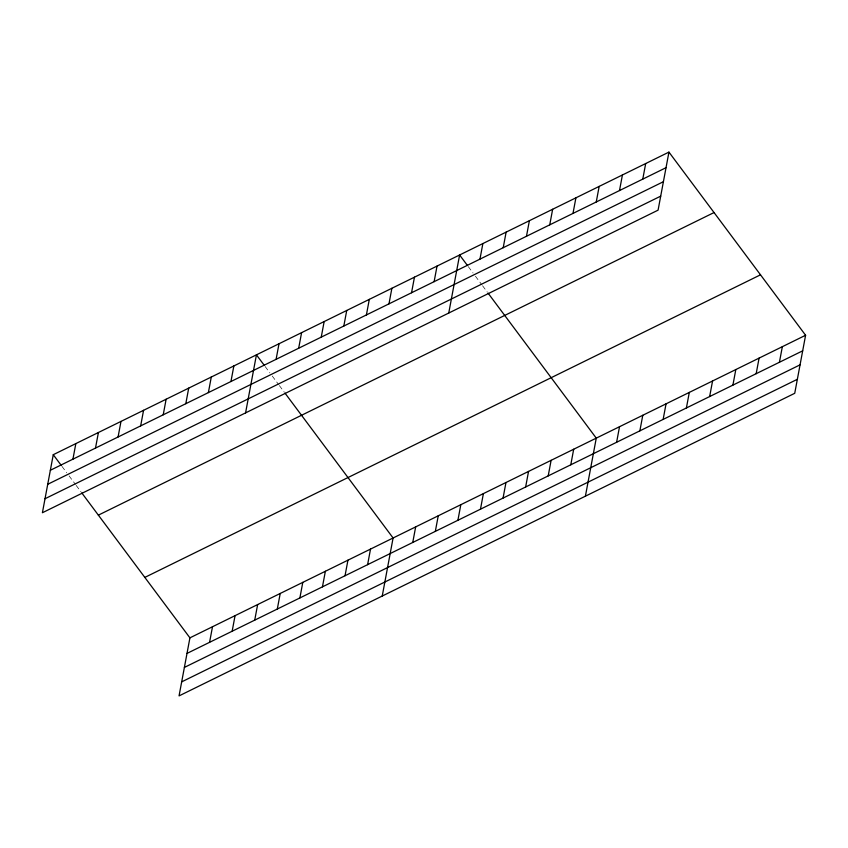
<?xml version="1.0" encoding="UTF-8"?>
<svg xmlns="http://www.w3.org/2000/svg" width="848" height="848" viewBox="0 0 848 848"><rect width="100%" height="100%" fill="white"/><g stroke="black" fill="none" stroke-linecap="round" stroke-linejoin="round"><path stroke-width="0.64" stroke-dasharray="4.24 3.18" d="M468.319 266.654L473.057 273.014M475.431 276.204L481.759 284.684M482.554 285.744L487.303 292.104M265.138 366.506L269.887 372.876M272.261 376.056L278.589 384.536M279.384 385.596L284.133 391.956M61.968 466.368L66.716 472.728M69.091 475.908L75.419 484.388M76.203 485.448L80.952 491.808"/><path stroke-width="1.27" d="M53.265 454.698L42.4 512.743L658.08 210.156L668.945 152.11L53.265 454.698L61.173 465.298M72.928 459.181L75.832 443.61M95.495 448.083L98.41 432.512M118.073 436.985L120.988 421.414M140.651 425.897L143.566 410.315M163.219 414.799L166.134 399.228M185.797 403.701L188.712 388.13M208.375 392.613L211.29 377.031M230.953 381.515L233.857 365.944M81.747 492.868L189.92 637.844L179.055 695.89L794.735 393.302L805.6 335.257L668.945 152.11M245.57 412.891L256.435 354.846L264.353 365.446M209.583 642.318L212.498 626.746M276.098 359.329L279.013 343.747M232.151 631.23L235.066 615.648M298.676 348.231L301.591 332.66M254.729 620.132L257.644 604.56M321.244 337.133L324.159 321.562M277.307 609.034L280.222 593.462M343.822 326.045L346.737 310.463M299.885 597.946L302.789 582.364M366.4 314.947L369.315 299.376M322.452 586.848L325.367 571.276M388.978 303.849L391.882 288.278M345.03 575.75L347.945 560.178M411.545 292.751L414.46 277.179M367.608 564.662L370.523 549.08M434.123 281.663L437.038 266.092M382.236 596.027L393.09 537.992L284.917 393.016M448.751 313.039L459.616 254.994L467.524 265.594M412.753 542.466L415.668 526.894M479.957 259.138L482.872 243.567M435.331 531.367L438.246 515.796M503.214 247.701L506.129 232.129M457.909 520.28L460.814 504.708M526.47 236.274L529.385 220.703M480.477 509.182L483.392 493.61M549.737 224.847L552.652 209.265M503.055 498.083L505.97 482.512M572.994 213.41L575.909 197.838M525.633 486.996L528.548 471.424M596.25 201.983L599.165 186.412M548.2 475.898L551.115 460.326M619.506 190.546L622.421 174.974M570.778 464.799L573.693 449.228M642.773 179.119L645.688 163.547M585.406 496.175L596.271 438.14L488.098 293.164M616.613 442.274L619.528 426.703M639.869 430.848L642.784 415.276M663.136 419.421L666.051 403.839M686.392 407.983L689.307 392.412M709.649 396.557L712.564 380.985M732.905 385.119L735.82 369.548M756.172 373.692L759.087 358.121M779.429 362.266L782.344 346.684M50.35 470.269L666.03 167.692M47.721 484.293L663.401 181.705M45.018 498.73L660.709 196.142M98.357 515.139L714.037 212.551M144.828 577.403L760.508 274.816M189.92 637.844L805.6 335.257M187.005 653.416L802.685 350.828M184.387 667.429L800.067 364.841M181.684 681.866L797.364 379.289"/></g></svg>
